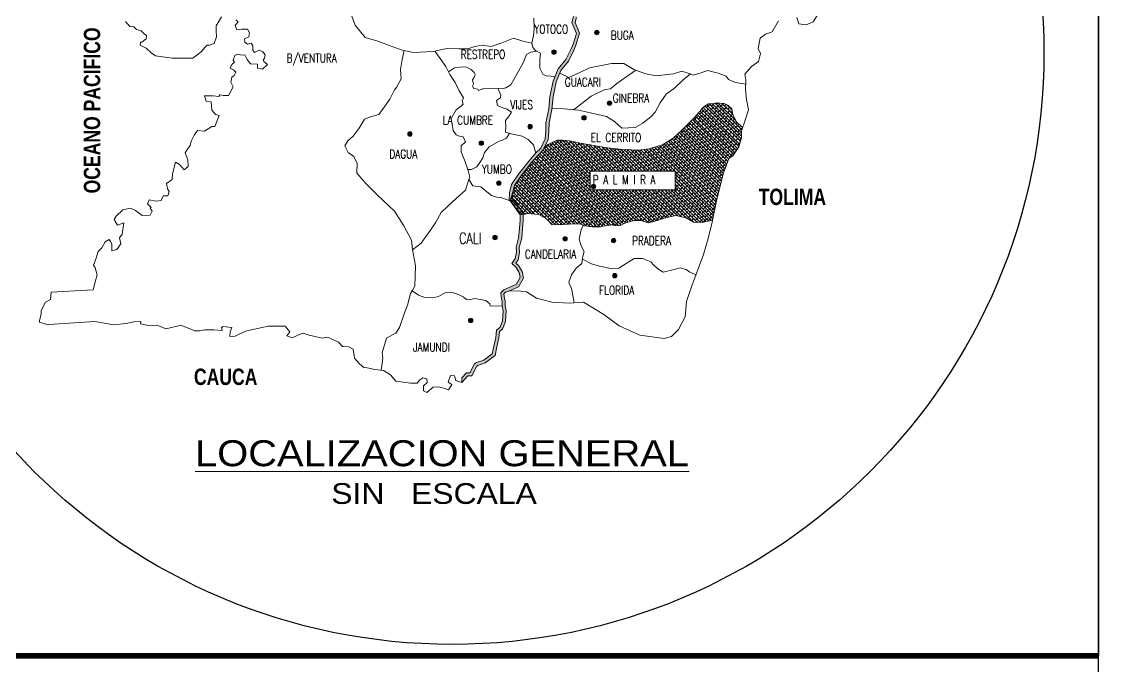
# Model space of a CAD drawing. Header units: metres. Extents: x 4644593 to 4645617, y 1943075 to 1943927.
# Drawn here: x 4645365.1 to 4645616.8, y 1943643.1 to 1943793.4 of the extents above; entities that cross this region are included whole.
import ezdxf
from ezdxf.enums import TextEntityAlignment as Align

# ---------------------------------------------------------------- set-up
doc = ezdxf.new("R2010")
doc.units = ezdxf.units.M
doc.layers.add('Rotulo', color=7, linetype='Continuous')
doc.layers.add('VALLE', color=7, linetype='Continuous', lineweight=9)
doc.styles.add('F', font='swissk.ttf')
doc.styles.add('ROMAND', font='romand__.ttf')
doc.styles.add('UNO', font='impact.ttf', dxfattribs={"height": 0.04})

msp = doc.modelspace()

# ---------------------------------------------------------------- hatches: boundary and pattern name
at = {"layer": 'VALLE', "lineweight": 0, "ltscale": 0.1}
msp.add_hatch(color=256, dxfattribs=at).paths.add_polyline_path([(4645536.68, 1943880.86), (4645535.07, 1943879.42), (4645532.02, 1943877.24), (4645530.99, 1943877.15), (4645529.12, 1943875.75), (4645527.79, 1943875.15), (4645527.34, 1943874.53), (4645526.84, 1943873.4), (4645526.59, 1943872.82), (4645524.97, 1943871.15), (4645523.99, 1943869.82), (4645523.64, 1943868.68), (4645523.24, 1943867.43), (4645523.72, 1943865.71), (4645523.81, 1943864.25), (4645524.18, 1943862.66), (4645524.29, 1943862.19), (4645523.7, 1943860.3), (4645522.76, 1943858.28), (4645521.88, 1943855.77), (4645521, 1943854.66), (4645520.51, 1943853.22), (4645519.44, 1943850.63), (4645518.44, 1943848.4), (4645517.29, 1943847.34), (4645516.39, 1943845.41), (4645516.01, 1943843.28), (4645515.22, 1943841.38), (4645514.42, 1943840.36), (4645514.31, 1943838.62), (4645512.66, 1943835.78), (4645510.66, 1943833.35), (4645509.67, 1943832.19), (4645508.45, 1943830.4), (4645507.73, 1943828.62), (4645506.78, 1943827.04), (4645506.61, 1943825.22), (4645505.46, 1943822.6), (4645505.22, 1943821.65), (4645504.77, 1943819.26), (4645504.17, 1943817.63), (4645503.64, 1943815.72), (4645501.85, 1943812.3), (4645500.38, 1943811.28), (4645498.91, 1943809.18), (4645498.19, 1943806.69), (4645498.15, 1943804.79), (4645497.49, 1943803.17), (4645496.41, 1943801.13), (4645495.45, 1943799.2), (4645494.92, 1943797.04), (4645495, 1943796.12), (4645494.44, 1943794.33), (4645494.12, 1943793.2), (4645495.2, 1943790.66), (4645494.33, 1943787.88), (4645493.85, 1943786.72), (4645492.6, 1943784.12), (4645490.79, 1943781.98), (4645489.73, 1943779.3), (4645488.99, 1943775.8), (4645488.69, 1943772.9), (4645488.06, 1943769.68), (4645488.03, 1943767.93), (4645487.84, 1943765.85), (4645486.73, 1943763.46), (4645485.51, 1943762.27), (4645483.99, 1943760.49), (4645481.51, 1943757.37), (4645479.98, 1943755.13), (4645479.52, 1943753.39), (4645479.49, 1943752.15), (4645480.25, 1943751.18), (4645481.26, 1943749.79), (4645482.02, 1943748.57), (4645482.04, 1943747.1), (4645481.86, 1943745.06), (4645481.69, 1943742.86), (4645481.12, 1943740.7), (4645481.21, 1943739.55), (4645480.84, 1943737.86), (4645480.32, 1943737.09), (4645480.96, 1943736.55), (4645481.8, 1943735.11), (4645482.1, 1943733.56), (4645480.91, 1943731.53), (4645479.39, 1943730.86), (4645478.84, 1943730.63), (4645477.93, 1943730.26), (4645477.54, 1943729.89), (4645477.65, 1943728.82), (4645477.83, 1943728.35), (4645477.82, 1943727.63), (4645477.83, 1943727.08), (4645478.06, 1943726.03), (4645477.95, 1943723.48), (4645477.24, 1943721.66), (4645476.51, 1943721.09), (4645476.36, 1943719.63), (4645475.9, 1943717.58), (4645475.47, 1943715.53), (4645473.19, 1943713.82), (4645471.44, 1943713.22), (4645471.2, 1943713.08), (4645470.03, 1943710.8), (4645469.15, 1943710.79), (4645467.73, 1943709.26), (4645467.75, 1943710.31), (4645468.83, 1943711.5), (4645469.59, 1943711.51), (4645470.66, 1943713.59), (4645471.14, 1943713.88), (4645472.85, 1943714.46), (4645474.82, 1943715.94), (4645475.21, 1943717.74), (4645475.65, 1943719.74), (4645475.83, 1943721.47), (4645476.65, 1943722.1), (4645477.24, 1943723.63), (4645477.34, 1943725.97), (4645477.12, 1943727), (4645477.11, 1943727.62), (4645477.11, 1943728.23), (4645476.95, 1943728.65), (4645476.79, 1943730.17), (4645477.53, 1943730.87), (4645479.11, 1943731.51), (4645480.41, 1943732.09), (4645481.34, 1943733.69), (4645481.12, 1943734.86), (4645480.41, 1943736.08), (4645479.36, 1943736.96), (4645480.17, 1943738.15), (4645480.49, 1943739.6), (4645480.4, 1943740.77), (4645480.98, 1943742.98), (4645481.15, 1943745.12), (4645481.32, 1943747.12), (4645481.3, 1943748.36), (4645480.67, 1943749.39), (4645479.68, 1943750.75), (4645479.02, 1943751.58), (4645478.76, 1943751.9), (4645478.81, 1943753.49), (4645479.32, 1943755.43), (4645480.94, 1943757.8), (4645483.43, 1943760.94), (4645484.99, 1943762.76), (4645486.14, 1943763.88), (4645487.14, 1943766.03), (4645487.31, 1943767.97), (4645487.35, 1943769.76), (4645487.98, 1943773.01), (4645488.28, 1943775.91), (4645489.05, 1943779.5), (4645490.17, 1943782.35), (4645491.99, 1943784.51), (4645493.19, 1943787.02), (4645493.66, 1943788.13), (4645494.44, 1943790.62), (4645493.36, 1943793.15), (4645493.75, 1943794.54), (4645494.28, 1943796.2), (4645494.19, 1943797.09), (4645494.77, 1943799.45), (4645495.77, 1943801.46), (4645496.84, 1943803.48), (4645497.44, 1943804.93), (4645497.47, 1943806.8), (4645498.26, 1943809.5), (4645499.87, 1943811.8), (4645501.3, 1943812.79), (4645502.97, 1943815.98), (4645503.49, 1943817.85), (4645504.08, 1943819.45), (4645504.53, 1943821.8), (4645504.78, 1943822.84), (4645505.91, 1943825.4), (4645506.09, 1943827.27), (4645507.09, 1943828.94), (4645507.82, 1943830.74), (4645509.1, 1943832.62), (4645510.11, 1943833.81), (4645512.07, 1943836.19), (4645513.61, 1943838.83), (4645513.72, 1943840.63), (4645514.59, 1943841.74), (4645515.32, 1943843.48), (4645515.7, 1943845.62), (4645516.7, 1943847.77), (4645517.85, 1943848.83), (4645518.78, 1943850.91), (4645519.84, 1943853.48), (4645520.36, 1943855), (4645521.24, 1943856.12), (4645522.1, 1943858.55), (4645523.03, 1943860.56), (4645523.55, 1943862.22), (4645523.49, 1943862.49), (4645523.1, 1943864.14), (4645523.01, 1943865.59), (4645522.5, 1943867.44), (4645522.95, 1943868.9), (4645523.35, 1943870.14), (4645524.43, 1943871.61), (4645525.98, 1943873.22), (4645526.19, 1943873.69), (4645526.71, 1943874.89), (4645527.32, 1943875.72), (4645528.75, 1943876.37), (4645530.73, 1943877.85), (4645531.76, 1943877.93), (4645534.62, 1943879.98), (4645536.66, 1943881.81), (4645538.14, 1943883.49)])
at = {"layer": 'VALLE', "lineweight": 0}
h = msp.add_hatch(color=1, dxfattribs=at)
edge = h.paths.add_edge_path()
edge.add_arc((4645499.19, 1943790.84), 0.522, 0, 360)
h = msp.add_hatch(color=1, dxfattribs=at)
edge = h.paths.add_edge_path()
edge.add_arc((4645489.21, 1943786.26), 0.522, 0, 360)
at = {"layer": 'VALLE', "lineweight": 0, "ltscale": 0.1}
h = msp.add_hatch(dxfattribs=at)
h.set_pattern_fill('ANSI38', color=3, scale=0.169781, angle=-89.9875)
h.set_pattern_definition([(315.0125, (2780433.5752, 454239.03253), (0.38108532664, 0.38125164277), []), (45.0125, (2780433.5752, 454239.03253), (0.38091901051, 1.14358861218), [1.3476341336, -0.80858048017])])
h.paths.add_polyline_path([(4645481.3, 1943748.36), (4645479.02, 1943751.58), (4645479.52, 1943753.39), (4645479.98, 1943755.13), (4645481.51, 1943757.37), (4645483.99, 1943760.49), (4645486.73, 1943763.46), (4645487.17, 1943764.39), (4645489.97, 1943765.74), (4645491.28, 1943765.76), (4645492.86, 1943765.58), (4645495.77, 1943764.94), (4645498.88, 1943764.44), (4645501.71, 1943763.94), (4645505.16, 1943763.58), (4645509.09, 1943763.44), (4645511.29, 1943763.69), (4645514.52, 1943764.64), (4645516.97, 1943766.19), (4645519.01, 1943768.09), (4645521.92, 1943770.96), (4645524.22, 1943773.62), (4645525.17, 1943774.19), (4645526.21, 1943774.21), (4645527.1, 1943774.43), (4645528.89, 1943774.25), (4645529.8, 1943773.78), (4645530.64, 1943773.04), (4645530.94, 1943771.74), (4645531.65, 1943770.09), (4645533.2, 1943768.7), (4645532.93, 1943767.91), (4645532.95, 1943766.39), (4645532.3, 1943764.18), (4645530.89, 1943762.09), (4645530.01, 1943761.45), (4645528.69, 1943757.92), (4645527.07, 1943751.62), (4645526.2, 1943747.05), (4645523.99, 1943746.6), (4645521.92, 1943746.57), (4645520.04, 1943747.64), (4645517.62, 1943748.15), (4645514.87, 1943747.55), (4645513.3, 1943746.98), (4645511.24, 1943746.46), (4645509.44, 1943746.98), (4645507.86, 1943747.02), (4645505.73, 1943746.37), (4645504.57, 1943745.79), (4645503.47, 1943745.84), (4645502.7, 1943745.97), (4645501.4, 1943745.81), (4645500.03, 1943745.51), (4645498.1, 1943745.55), (4645496.3, 1943745.79), (4645495.26, 1943746.26), (4645492.64, 1943746.14), (4645491.27, 1943746.05), (4645488.79, 1943746.01), (4645487.45, 1943747.37), (4645485.71, 1943748.44), (4645483.92, 1943748.55), (4645483.78, 1943748.68)])
h.paths.add_polyline_path([(4645497.66, 1943758.53), (4645517.44, 1943758.53), (4645517.44, 1943754.16), (4645497.66, 1943754.16)], flags=16)
at = {"layer": 'VALLE', "lineweight": 0}
h = msp.add_hatch(color=1, dxfattribs=at)
edge = h.paths.add_edge_path()
edge.add_arc((4645502.16, 1943774.35), 0.522, 0, 360)
h = msp.add_hatch(color=1, dxfattribs=at)
edge = h.paths.add_edge_path()
edge.add_arc((4645496.22, 1943770.94), 0.522, 0, 360)
h = msp.add_hatch(color=1, dxfattribs=at)
edge = h.paths.add_edge_path()
edge.add_arc((4645483.64, 1943768.87), 0.522, 0, 360)
h = msp.add_hatch(color=1, dxfattribs=at)
edge = h.paths.add_edge_path()
edge.add_arc((4645455.63, 1943767.16), 0.522, 0, 360)
h = msp.add_hatch(color=1, dxfattribs=at)
edge = h.paths.add_edge_path()
edge.add_arc((4645472.27, 1943765.03), 0.522, 0, 360)
h = msp.add_hatch(color=1, dxfattribs=at)
edge = h.paths.add_edge_path()
edge.add_arc((4645476.36, 1943755.72), 0.522, 0, 360)
h = msp.add_hatch(color=1, dxfattribs=at)
edge = h.paths.add_edge_path()
edge.add_arc((4645498.42, 1943754.92), 0.522, 0, 360)
h = msp.add_hatch(color=1, dxfattribs=at)
edge = h.paths.add_edge_path()
edge.add_arc((4645475.47, 1943743.03), 0.522, 0, 360)
h = msp.add_hatch(color=1, dxfattribs=at)
edge = h.paths.add_edge_path()
edge.add_arc((4645491.8, 1943742.75), 0.522, 0, 360)
h = msp.add_hatch(color=1, dxfattribs=at)
edge = h.paths.add_edge_path()
edge.add_arc((4645503.11, 1943742.32), 0.522, 0, 360)
h = msp.add_hatch(color=1, dxfattribs=at)
edge = h.paths.add_edge_path()
edge.add_arc((4645503.39, 1943734.13), 0.522, 0, 360)
h = msp.add_hatch(color=1, dxfattribs=at)
edge = h.paths.add_edge_path()
edge.add_arc((4645469.8, 1943723.71), 0.522, 0, 360)

# ---------------------------------------------------------------- linework, layer by layer
for points in [[(4645314.79, 1943926.77), (4645616.15, 1943926.77), (4645616.15, 1943645.52), (4645314.79, 1943645.52)], [(4645616.15, 1943926.77), (4645314.79, 1943926.77), (4645314.79, 1943075.29), (4645616.15, 1943075.29)]]:
    msp.add_lwpolyline(points, close=True)
msp.add_circle((4645465.47, 1943786.15), 137.97)
at = {"layer": 'Rotulo', "lineweight": 0, "ltscale": 2, "const_width": 1.36}
msp.add_lwpolyline([(4645314.79, 1943645.52), (4645616.15, 1943645.52)], dxfattribs=at)
at = {"layer": 'VALLE', "lineweight": 0, "ltscale": 0.1}
for p, q in [((4645441.86, 1943795.24), (4645442.87, 1943792.51)), ((4645484.57, 1943791.76), (4645484.53, 1943794.17)), ((4645442.87, 1943792.51), (4645445.19, 1943789.65)), ((4645484.46, 1943790.11), (4645484.57, 1943791.76)), ((4645445.19, 1943789.65), (4645448.17, 1943788.8)), ((4645448.17, 1943788.8), (4645451.22, 1943787.68)), ((4645474.58, 1943787.6), (4645477.04, 1943788.4)), ((4645477.04, 1943788.4), (4645479.78, 1943789.48)), ((4645479.78, 1943789.48), (4645481.93, 1943788.82)), ((4645481.93, 1943788.82), (4645484.07, 1943788.31)), ((4645484.07, 1943788.31), (4645484.46, 1943790.11)), ((4645484.07, 1943788.31), (4645484.3, 1943787.35)), ((4645451.22, 1943787.68), (4645453.85, 1943786.7)), ((4645454.3, 1943786.61), (4645453.82, 1943784.56)), ((4645453.85, 1943786.7), (4645456.48, 1943786.19)), ((4645456.48, 1943786.19), (4645461.02, 1943786.4)), ((4645461.02, 1943786.4), (4645461.42, 1943786.49)), ((4645461.42, 1943786.49), (4645463.08, 1943786.85)), ((4645461.42, 1943786.49), (4645462.7, 1943784.78)), ((4645463.08, 1943786.85), (4645464.32, 1943787.08)), ((4645464.32, 1943787.08), (4645467.01, 1943787.06)), ((4645467.01, 1943787.06), (4645469.14, 1943787.02)), ((4645469.14, 1943787.02), (4645470.79, 1943787.6)), ((4645470.79, 1943787.6), (4645472.44, 1943787.91)), ((4645472.44, 1943787.91), (4645474.58, 1943787.6)), ((4645482.81, 1943785.67), (4645482.02, 1943783.73)), ((4645483.83, 1943786.24), (4645482.81, 1943785.67)), ((4645485.2, 1943786.51), (4645483.83, 1943786.24)), ((4645484.3, 1943787.35), (4645484.93, 1943786.67)), ((4645484.93, 1943786.67), (4645486.04, 1943786)), ((4645486.04, 1943786), (4645485.93, 1943784.48)), ((4645453.82, 1943784.56), (4645453.44, 1943782.21)), ((4645462.7, 1943784.78), (4645463.98, 1943782.94)), ((4645463.98, 1943782.94), (4645464.97, 1943781.03)), ((4645482.02, 1943783.73), (4645480.54, 1943781.15)), ((4645485.93, 1943784.48), (4645485.9, 1943782.48)), ((4645497.47, 1943782.61), (4645502.62, 1943783.59)), ((4645502.62, 1943783.59), (4645505.52, 1943783.57)), ((4645505.52, 1943783.57), (4645507.81, 1943782.23)), ((4645453.44, 1943782.21), (4645453.55, 1943780.01)), ((4645466.05, 1943782.56), (4645464.64, 1943781.65)), ((4645464.97, 1943781.03), (4645466.17, 1943779.19)), ((4645467.15, 1943782.72), (4645466.05, 1943782.56)), ((4645468.66, 1943782.81), (4645467.15, 1943782.72)), ((4645469.91, 1943782.21), (4645468.66, 1943782.81)), ((4645470.61, 1943781.54), (4645469.91, 1943782.21)), ((4645470.23, 1943779.81), (4645470.63, 1943780.43)), ((4645470.83, 1943781.06), (4645470.61, 1943781.54)), ((4645470.63, 1943780.43), (4645470.83, 1943781.06)), ((4645480.54, 1943781.15), (4645479.14, 1943778.65)), ((4645485.9, 1943782.48), (4645486.61, 1943781.12)), ((4645486.61, 1943781.12), (4645487.51, 1943780.65)), ((4645487.51, 1943780.65), (4645488.2, 1943780.73)), ((4645488.2, 1943780.73), (4645489.45, 1943780.52)), ((4645490.54, 1943781.34), (4645492.68, 1943780.32)), ((4645492.68, 1943780.32), (4645495.21, 1943781.47)), ((4645495.21, 1943781.47), (4645497.47, 1943782.61)), ((4645503.87, 1943778.93), (4645506.73, 1943780.97)), ((4645506.73, 1943780.97), (4645508.3, 1943782.05)), ((4645507.81, 1943782.23), (4645510.59, 1943781.18)), ((4645510.59, 1943781.18), (4645513.01, 1943780.73)), ((4645513.01, 1943780.73), (4645517.06, 1943781.22)), ((4645517.06, 1943781.22), (4645519.05, 1943781.8)), ((4645519.05, 1943781.8), (4645520.99, 1943781.21)), ((4645521.05, 1943781.19), (4645519.29, 1943779.74)), ((4645520.99, 1943781.21), (4645521.69, 1943780.88)), ((4645521.69, 1943780.88), (4645523.54, 1943781.46)), ((4645523.54, 1943781.46), (4645524.97, 1943781.97)), ((4645524.97, 1943781.97), (4645527.47, 1943781.32)), ((4645527.47, 1943781.32), (4645529.34, 1943780.67)), ((4645529.34, 1943780.67), (4645529.9, 1943779.85)), ((4645452.48, 1943777.99), (4645452.01, 1943777.43)), ((4645453.55, 1943780.01), (4645452.48, 1943777.99)), ((4645466.17, 1943779.19), (4645467.1, 1943777.2)), ((4645470.19, 1943778.29), (4645470.45, 1943778.78)), ((4645470.54, 1943777.74), (4645470.19, 1943778.29)), ((4645470.45, 1943778.78), (4645470.23, 1943779.81)), ((4645477.98, 1943777.94), (4645477.36, 1943777.79)), ((4645479.14, 1943778.65), (4645477.98, 1943777.94)), ((4645502.38, 1943777.73), (4645503.87, 1943778.93)), ((4645517.39, 1943777.92), (4645515.35, 1943776.43)), ((4645519.29, 1943779.74), (4645517.39, 1943777.92)), ((4645529.9, 1943779.85), (4645531.5, 1943779.19)), ((4645531.5, 1943779.19), (4645533.93, 1943778.76)), ((4645452.01, 1943777.43), (4645450.94, 1943775.28)), ((4645467.1, 1943777.2), (4645468.1, 1943775.64)), ((4645468.1, 1943775.64), (4645467.83, 1943774.94)), ((4645471.44, 1943777.62), (4645470.54, 1943777.74)), ((4645471.65, 1943777.28), (4645471.44, 1943777.62)), ((4645472.6, 1943777.72), (4645471.65, 1943777.28)), ((4645472.75, 1943777.71), (4645472.6, 1943777.72)), ((4645474.47, 1943777.81), (4645472.75, 1943777.71)), ((4645476.19, 1943777.84), (4645474.47, 1943777.81)), ((4645475.82, 1943775.01), (4645476.71, 1943775.64)), ((4645476.84, 1943776.2), (4645476.12, 1943777.84)), ((4645477.36, 1943777.79), (4645476.19, 1943777.84)), ((4645476.71, 1943775.64), (4645476.84, 1943776.2)), ((4645495.68, 1943774.31), (4645497.86, 1943776)), ((4645497.86, 1943776), (4645501.07, 1943777.57)), ((4645501.07, 1943777.57), (4645502.38, 1943777.73)), ((4645515.35, 1943776.43), (4645513.94, 1943774.41)), ((4645449.6, 1943773.46), (4645448.39, 1943771.72)), ((4645450.94, 1943775.28), (4645449.6, 1943773.46)), ((4645467.65, 1943773.7), (4645466.42, 1943772.78)), ((4645468.05, 1943774.12), (4645467.65, 1943773.7)), ((4645467.83, 1943774.94), (4645468.05, 1943774.12)), ((4645476.05, 1943773.84), (4645475.82, 1943775.01)), ((4645477.02, 1943773.31), (4645476.05, 1943773.84)), ((4645478.27, 1943772.98), (4645477.02, 1943773.31)), ((4645479.32, 1943772.24), (4645478.27, 1943772.98)), ((4645491.5, 1943773), (4645488.71, 1943773.1)), ((4645494.95, 1943772.71), (4645491.5, 1943773)), ((4645493.73, 1943772.81), (4645495.68, 1943774.31)), ((4645513.94, 1943774.41), (4645512.8, 1943772.26)), ((4645445.03, 1943770.63), (4645443.82, 1943768.54)), ((4645446.46, 1943771.2), (4645445.03, 1943770.63)), ((4645448.39, 1943771.72), (4645446.46, 1943771.2)), ((4645466.42, 1943772.78), (4645465.28, 1943770.76)), ((4645465.28, 1943770.76), (4645465.68, 1943767.95)), ((4645477.9, 1943770.29), (4645478.64, 1943771.2)), ((4645478.64, 1943771.2), (4645479.32, 1943772.24)), ((4645497.72, 1943772.14), (4645494.95, 1943772.71)), ((4645501.45, 1943771.24), (4645497.72, 1943772.14)), ((4645503.33, 1943770.1), (4645501.45, 1943771.24)), ((4645511.79, 1943771.14), (4645509.95, 1943769.66)), ((4645512.8, 1943772.26), (4645511.79, 1943771.14)), ((4645443.82, 1943768.54), (4645442.41, 1943766.66)), ((4645465.68, 1943767.95), (4645466.38, 1943766.99)), ((4645477.99, 1943768.91), (4645477.9, 1943770.29)), ((4645477.95, 1943767.6), (4645477.99, 1943768.91)), ((4645505.01, 1943768.54), (4645503.33, 1943770.1)), ((4645508.11, 1943768.66), (4645505.01, 1943768.54)), ((4645509.95, 1943769.66), (4645508.11, 1943768.66)), ((4645441.18, 1943765.6), (4645440.45, 1943764.42)), ((4645442.41, 1943766.66), (4645441.18, 1943765.6)), ((4645466.38, 1943766.99), (4645466.87, 1943766.73)), ((4645466.87, 1943766.73), (4645468.04, 1943766.54)), ((4645468.61, 1943765.38), (4645467.6, 1943764.4)), ((4645468.04, 1943766.54), (4645468.61, 1943765.38)), ((4645474.08, 1943764.16), (4645476.47, 1943765.51)), ((4645476.47, 1943765.51), (4645477.22, 1943765.73)), ((4645477.22, 1943765.73), (4645478.11, 1943766.23)), ((4645479.26, 1943767.21), (4645477.95, 1943767.6)), ((4645478.11, 1943766.23), (4645478.86, 1943767.33)), ((4645481.82, 1943766.7), (4645479.26, 1943767.21)), ((4645483.21, 1943765.9), (4645481.82, 1943766.7)), ((4645484.41, 1943764.61), (4645483.21, 1943765.9)), ((4645440.45, 1943764.42), (4645441.23, 1943762.85)), ((4645441.23, 1943762.85), (4645442.56, 1943761.91)), ((4645467.6, 1943764.4), (4645467.55, 1943763.02)), ((4645467.55, 1943763.02), (4645468.41, 1943760.89)), ((4645472.6, 1943761.59), (4645473, 1943762.83)), ((4645473, 1943762.83), (4645474.08, 1943764.16)), ((4645484.97, 1943762.74), (4645484.41, 1943764.61)), ((4645442.56, 1943761.91), (4645443.34, 1943760.26)), ((4645443.34, 1943760.26), (4645443.24, 1943758.06)), ((4645468.41, 1943760.89), (4645469.21, 1943758.63)), ((4645471.26, 1943759.5), (4645471.93, 1943760.54)), ((4645471.93, 1943760.54), (4645472.6, 1943761.59)), ((4645443.24, 1943758.06), (4645445.42, 1943755.55)), ((4645469.13, 1943758.86), (4645469.96, 1943758.92)), ((4645469.21, 1943758.63), (4645469.58, 1943757.12)), ((4645469.96, 1943758.92), (4645471.26, 1943759.5)), ((4645445.42, 1943755.55), (4645448.08, 1943752.9)), ((4645448.08, 1943752.9), (4645452, 1943749.18)), ((4645452, 1943749.18), (4645454.2, 1943745.77)), ((4645454.2, 1943745.77), (4645455.98, 1943742.42)), ((4645496.1, 1943745.88), (4645495.56, 1943744.88)), ((4645495.56, 1943744.88), (4645495.11, 1943742.67)), ((4645495.11, 1943742.67), (4645495.55, 1943741.09)), ((4645455.98, 1943742.42), (4645456.2, 1943740.17)), ((4645495.55, 1943741.09), (4645496.26, 1943739.8)), ((4645495.87, 1943738.34), (4645495.69, 1943736.96)), ((4645495.83, 1943738.02), (4645497.97, 1943736.93)), ((4645496.26, 1943739.8), (4645495.87, 1943738.34)), ((4645506.03, 1943737), (4645507.94, 1943738.13)), ((4645507.94, 1943738.13), (4645509.87, 1943738.17)), ((4645509.87, 1943738.17), (4645511.81, 1943737.37)), ((4645494.4, 1943735.91), (4645493.26, 1943734.3)), ((4645495.69, 1943736.96), (4645494.4, 1943735.91)), ((4645497.97, 1943736.93), (4645499.84, 1943736.34)), ((4645499.84, 1943736.34), (4645502.46, 1943735.84)), ((4645502.46, 1943735.84), (4645504.32, 1943735.87)), ((4645504.32, 1943735.87), (4645506.03, 1943737)), ((4645511.81, 1943737.37), (4645512.51, 1943736.63)), ((4645512.51, 1943736.63), (4645513.42, 1943735.75)), ((4645513.42, 1943735.75), (4645514.67, 1943734.94)), ((4645514.67, 1943734.94), (4645517.21, 1943735.6)), ((4645517.21, 1943735.6), (4645518.65, 1943735.97)), ((4645518.65, 1943735.97), (4645520.04, 1943735.58)), ((4645520.04, 1943735.58), (4645520.88, 1943734.98)), ((4645493.26, 1943734.3), (4645492.66, 1943732.64)), ((4645492.66, 1943732.64), (4645492.95, 1943731.75)), ((4645520.88, 1943734.98), (4645522.3, 1943734.36)), ((4645456.16, 1943730.61), (4645455.77, 1943729.95)), ((4645492.95, 1943731.75), (4645493.31, 1943731.2)), ((4645493.31, 1943731.2), (4645493.93, 1943727.81)), ((4645455.77, 1943729.95), (4645455.06, 1943727.25)), ((4645454.33, 1943725.51), (4645453.22, 1943722.05)), ((4645455.06, 1943727.25), (4645454.33, 1943725.51)), ((4645451.59, 1943720.37), (4645450.16, 1943719.59)), ((4645452.35, 1943720.73), (4645451.59, 1943720.37)), ((4645453.22, 1943722.05), (4645452.35, 1943720.73)), ((4645450.16, 1943719.59), (4645449.19, 1943716.13)), ((4645449.19, 1943716.13), (4645449.34, 1943714.89)), ((4645449.34, 1943714.89), (4645448.9, 1943712.06))]:
    msp.add_line(p, q, dxfattribs=at)
at = {"layer": 'VALLE', "lineweight": 0}
msp.add_line((4645469.4, 1943756.56), (4645469.58, 1943757.12), dxfattribs=at)
at = {"layer": 'VALLE', "lineweight": 0, "ltscale": 0.1, "flags": 128}
for points in [[(4645415.01, 1943793.76), (4645415.56, 1943793.35), (4645415.03, 1943792.66), (4645414.89, 1943792.45), (4645415.25, 1943791.49), (4645416.35, 1943791.64), (4645417.8, 1943791.6), (4645418.23, 1943790.78), (4645418.04, 1943789.81), (4645417.08, 1943789.38), (4645417.16, 1943788.56), (4645417.79, 1943788.09), (4645418.61, 1943788.31), (4645418.97, 1943787.76), (4645418.98, 1943786.73), (4645419.41, 1943786.18), (4645420.5, 1943786.75), (4645421.33, 1943786.35), (4645421.9, 1943785.6), (4645421.7, 1943784.84), (4645421.44, 1943784.36), (4645421.58, 1943784.08), (4645422.42, 1943783.34), (4645421.26, 1943782.29), (4645420.09, 1943782.54), (4645420.07, 1943783.44), (4645418.49, 1943783.55), (4645417.71, 1943784.5), (4645417.14, 1943785.66), (4645416.52, 1943785.51), (4645415.42, 1943785.77), (4645414.8, 1943785.49), (4645414.41, 1943784.38), (4645414.76, 1943783.9), (4645414.08, 1943783.34), (4645413.75, 1943782.5), (4645414.51, 1943782.1), (4645415.01, 1943781.56), (4645414.67, 1943780.8), (4645414.13, 1943780.44), (4645413.87, 1943779.27), (4645414.44, 1943778.17), (4645413.31, 1943776.16), (4645412.2, 1943776.14), (4645411.3, 1943776.33), (4645411.1, 1943775.91), (4645409.79, 1943776.1), (4645407.73, 1943776.06), (4645408.09, 1943774.83), (4645409.27, 1943774.64), (4645409.44, 1943772.72), (4645410.28, 1943771.7), (4645411.18, 1943771.5), (4645410.12, 1943768.94), (4645409.43, 1943768.93), (4645407.73, 1943767.86), (4645406.14, 1943767.97), (4645405.33, 1943766.93), (4645404.67, 1943765.47), (4645404.41, 1943764.5), (4645403.6, 1943763.38), (4645403.26, 1943762.76), (4645403.84, 1943761.11), (4645403.94, 1943759.6), (4645402.99, 1943758.83), (4645401.93, 1943760.05), (4645400.96, 1943760.58), (4645400.25, 1943757.88), (4645400.2, 1943756.57), (4645398.91, 1943755.66), (4645399.13, 1943754.42), (4645399.49, 1943753.8), (4645399.16, 1943752.77), (4645398.13, 1943752.75), (4645397.66, 1943751.64), (4645396.49, 1943751.55), (4645394.84, 1943751.8), (4645394.44, 1943750.89), (4645395.28, 1943750.01), (4645395.08, 1943749.87), (4645395.57, 1943749.19), (4645395.1, 1943748.22), (4645393.24, 1943748.19), (4645391.64, 1943749.33), (4645390.46, 1943749.86), (4645388.74, 1943749.49), (4645387.11, 1943748.01), (4645386.71, 1943747.25), (4645387.43, 1943745.88), (4645388.93, 1943746.46), (4645388.56, 1943743.84), (4645387.89, 1943743), (4645388.26, 1943741.56), (4645387.31, 1943740.23), (4645386.15, 1943739.94), (4645386.12, 1943741.59), (4645385.83, 1943742.14), (4645385.55, 1943742.54), (4645384.6, 1943742.05), (4645383.79, 1943740.65), (4645382.98, 1943739.74), (4645382.46, 1943738.22), (4645381.86, 1943736.63), (4645382.22, 1943735.94), (4645382.73, 1943734.3), (4645382.34, 1943732.91), (4645381.82, 1943730.84), (4645371.98, 1943730.27), (4645371.81, 1943728.61), (4645370.64, 1943727.97), (4645369.64, 1943726.03), (4645369.66, 1943725.2), (4645369.27, 1943723.68), (4645369.28, 1943723.27), (4645371.22, 1943722.68), (4645371.42, 1943722.75), (4645382.15, 1943723.47), (4645384.43, 1943723.09), (4645386.44, 1943722.71), (4645389.47, 1943722.97), (4645391.25, 1943723.42), (4645392.9, 1943723.44), (4645392.84, 1943722.89), (4645394.71, 1943722.51), (4645397.06, 1943722.41), (4645398.72, 1943721.75), (4645401.4, 1943722.35), (4645402.22, 1943722.64), (4645405.48, 1943721.31), (4645406.65, 1943721.26), (4645407.82, 1943721.49), (4645409.89, 1943721.53), (4645411.82, 1943721.35), (4645411.74, 1943722.04), (4645412.08, 1943722.32), (4645414.08, 1943722.08), (4645413.75, 1943721.04), (4645413.63, 1943720), (4645414.87, 1943720.02), (4645417.33, 1943721.17), (4645422.55, 1943722.36), (4645426.55, 1943722.36), (4645427.6, 1943721.07), (4645426.93, 1943720.09), (4645428.18, 1943719.63), (4645429.68, 1943720.34), (4645430.71, 1943720.77), (4645432.17, 1943720.25), (4645435.21, 1943719.61), (4645436.38, 1943719.77), (4645437.83, 1943719.17), (4645439.01, 1943718.64), (4645439.93, 1943717.62), (4645441.37, 1943717.58), (4645442.42, 1943716.98), (4645442.73, 1943714.91), (4645443.85, 1943713.62), (4645444.9, 1943712.75), (4645445.66, 1943712.62), (4645447.46, 1943712.24), (4645449.46, 1943712), (4645451.13, 1943711.06), (4645452.33, 1943709.56), (4645455.78, 1943709.07), (4645457.3, 1943709.1), (4645457.91, 1943709.86), (4645458.66, 1943710.29), (4645459.55, 1943710.1), (4645459.64, 1943709.2), (4645458.76, 1943708.43), (4645458.78, 1943707.26), (4645459.54, 1943706.93), (4645461.04, 1943708.13), (4645462.34, 1943708.22), (4645463.45, 1943707.89), (4645464.63, 1943707.5), (4645465.43, 1943708.75), (4645464.53, 1943709.29), (4645465.12, 1943710.88), (4645466.02, 1943710.76), (4645466.31, 1943709.73), (4645467.73, 1943709.26), (4645468.46, 1943710.02), (4645469.15, 1943710.79), (4645470.03, 1943710.8), (4645471.2, 1943713.08), (4645471.44, 1943713.22), (4645473.19, 1943713.82), (4645475.47, 1943715.53), (4645475.9, 1943717.58), (4645476.36, 1943719.63), (4645476.51, 1943721.09), (4645477.24, 1943721.66), (4645477.95, 1943723.48), (4645478.06, 1943726.03), (4645477.83, 1943727.08), (4645477.82, 1943727.63), (4645477.83, 1943728.35), (4645477.65, 1943728.82), (4645477.54, 1943729.89), (4645477.93, 1943730.26), (4645478.84, 1943730.63), (4645481.47, 1943730.52), (4645482.78, 1943730.4), (4645485.15, 1943728.86), (4645488.75, 1943727.96), (4645492.81, 1943727.75), (4645496.12, 1943727.94), (4645500.85, 1943725.06), (4645504.41, 1943722.43), (4645509.2, 1943720.24), (4645514.93, 1943719.51), (4645516.58, 1943719.95), (4645518.28, 1943721.56), (4645519.81, 1943724.55), (4645520.09, 1943728.14), (4645521.34, 1943731.75), (4645524.04, 1943739.09), (4645525.15, 1943742.77), (4645526.12, 1943746.64), (4645527.07, 1943751.62), (4645528.69, 1943757.92), (4645530.01, 1943761.45), (4645530.89, 1943762.09), (4645532.3, 1943764.18), (4645532.95, 1943766.39), (4645532.93, 1943767.91), (4645533.78, 1943770.41), (4645534.57, 1943772.83), (4645534.11, 1943775.23), (4645533.87, 1943777.44), (4645533.97, 1943779.71), (4645533.74, 1943781.09), (4645535.23, 1943782.9), (4645536.86, 1943784.1), (4645537.38, 1943785.97), (4645536.81, 1943787.13), (4645537.32, 1943789.48), (4645538.54, 1943790.47), (4645540.05, 1943790.98), (4645541.59, 1943793.55)], [(4645389.31, 1943793.39), (4645390.36, 1943792.24), (4645391.26, 1943792.18), (4645391.89, 1943791.51), (4645393, 1943791.25), (4645393.28, 1943790.91), (4645393.7, 1943790.5), (4645394.19, 1943790.17), (4645394.13, 1943789.34), (4645393.11, 1943788.56), (4645392.84, 1943788.56), (4645392.78, 1943787.87), (4645394.17, 1943787.2), (4645395.29, 1943786.12), (4645396.34, 1943785.38), (4645400.2, 1943784.83), (4645401.65, 1943784.85), (4645403.37, 1943784.88), (4645405.03, 1943784.84), (4645407, 1943786.32), (4645407.81, 1943787.3), (4645408.35, 1943787.86), (4645408.9, 1943787.87), (4645410, 1943788.3), (4645410.53, 1943789.82), (4645410.43, 1943791.2), (4645410.48, 1943792.37), (4645411.69, 1943794.46)], [(4645493.75, 1943794.54), (4645493.36, 1943793.15), (4645494.44, 1943790.62), (4645493.66, 1943788.13), (4645493.19, 1943787.02), (4645491.99, 1943784.51), (4645490.17, 1943782.35), (4645489.05, 1943779.5), (4645488.28, 1943775.91), (4645487.98, 1943773.01), (4645487.35, 1943769.76), (4645487.31, 1943767.97), (4645487.14, 1943766.03), (4645486.14, 1943763.88), (4645484.99, 1943762.76), (4645483.43, 1943760.94), (4645480.94, 1943757.8), (4645479.32, 1943755.43), (4645478.81, 1943753.49), (4645478.76, 1943751.9), (4645479.02, 1943751.58), (4645479.68, 1943750.75), (4645480.67, 1943749.39), (4645481.3, 1943748.36), (4645481.32, 1943747.12), (4645481.15, 1943745.12), (4645480.98, 1943742.98), (4645480.4, 1943740.77), (4645480.49, 1943739.6), (4645480.17, 1943738.15), (4645479.36, 1943736.96), (4645480.41, 1943736.08), (4645481.12, 1943734.86), (4645481.34, 1943733.69), (4645480.41, 1943732.09), (4645479.11, 1943731.51), (4645477.53, 1943730.87), (4645476.79, 1943730.17), (4645476.95, 1943728.65), (4645477.11, 1943728.23), (4645477.11, 1943727.62), (4645477.12, 1943727), (4645477.34, 1943725.97), (4645477.24, 1943723.63), (4645476.65, 1943722.1), (4645475.83, 1943721.47), (4645475.65, 1943719.74), (4645475.21, 1943717.74), (4645474.82, 1943715.94), (4645472.85, 1943714.46), (4645471.14, 1943713.88), (4645470.66, 1943713.59), (4645469.59, 1943711.51), (4645468.83, 1943711.5), (4645467.75, 1943710.31), (4645467.73, 1943709.26)], [(4645494.44, 1943794.33), (4645494.12, 1943793.2), (4645495.2, 1943790.66), (4645494.33, 1943787.88), (4645493.85, 1943786.72), (4645492.6, 1943784.12), (4645490.79, 1943781.98), (4645489.73, 1943779.3), (4645488.99, 1943775.8), (4645488.69, 1943772.9), (4645488.06, 1943769.68), (4645488.03, 1943767.93), (4645487.84, 1943765.85), (4645486.73, 1943763.46), (4645485.51, 1943762.27), (4645483.99, 1943760.49), (4645481.51, 1943757.37), (4645479.98, 1943755.13), (4645479.52, 1943753.39), (4645479.49, 1943752.15), (4645480.25, 1943751.18), (4645481.26, 1943749.79), (4645482.02, 1943748.57), (4645482.04, 1943747.1), (4645481.86, 1943745.06), (4645481.69, 1943742.86), (4645481.12, 1943740.7), (4645481.21, 1943739.55), (4645480.84, 1943737.86), (4645480.32, 1943737.09), (4645480.96, 1943736.55), (4645481.8, 1943735.11), (4645482.1, 1943733.56), (4645480.91, 1943731.53), (4645479.39, 1943730.86), (4645478.84, 1943730.63), (4645477.93, 1943730.26), (4645477.54, 1943729.89), (4645477.65, 1943728.82), (4645477.83, 1943728.35), (4645477.82, 1943727.63), (4645477.83, 1943727.08), (4645478.06, 1943726.03), (4645477.95, 1943723.48), (4645477.24, 1943721.66), (4645476.51, 1943721.09), (4645476.36, 1943719.63), (4645475.9, 1943717.58), (4645475.47, 1943715.53), (4645473.19, 1943713.82), (4645471.44, 1943713.22), (4645471.2, 1943713.08), (4645470.03, 1943710.8), (4645469.15, 1943710.79), (4645467.73, 1943709.26)], [(4645545.85, 1943794.31), (4645546.29, 1943792.87), (4645548.02, 1943792.63), (4645549.66, 1943793.34), (4645550.8, 1943795.15)]]:
    msp.add_lwpolyline(points, dxfattribs=at)
msp.add_lwpolyline([(4645481.3, 1943748.36), (4645479.02, 1943751.58), (4645479.52, 1943753.39), (4645479.98, 1943755.13), (4645481.51, 1943757.37), (4645483.99, 1943760.49), (4645486.73, 1943763.46), (4645487.17, 1943764.39), (4645489.97, 1943765.74), (4645491.28, 1943765.76), (4645492.86, 1943765.58), (4645495.77, 1943764.94), (4645498.88, 1943764.44), (4645501.71, 1943763.94), (4645505.16, 1943763.58), (4645509.09, 1943763.44), (4645511.29, 1943763.69), (4645514.52, 1943764.64), (4645516.97, 1943766.19), (4645519.01, 1943768.09), (4645521.92, 1943770.96), (4645524.22, 1943773.62), (4645525.17, 1943774.19), (4645526.21, 1943774.21), (4645527.1, 1943774.43), (4645528.89, 1943774.25), (4645529.8, 1943773.78), (4645530.64, 1943773.04), (4645530.94, 1943771.74), (4645531.65, 1943770.09), (4645533.2, 1943768.7), (4645532.93, 1943767.91), (4645532.95, 1943766.39), (4645532.3, 1943764.18), (4645530.89, 1943762.09), (4645530.01, 1943761.45), (4645528.69, 1943757.92), (4645527.07, 1943751.62), (4645526.2, 1943747.05), (4645523.99, 1943746.6), (4645521.92, 1943746.57), (4645520.04, 1943747.64), (4645517.62, 1943748.15), (4645514.87, 1943747.55), (4645513.3, 1943746.98), (4645511.24, 1943746.46), (4645509.44, 1943746.98), (4645507.86, 1943747.02), (4645505.73, 1943746.37), (4645504.57, 1943745.79), (4645503.47, 1943745.84), (4645502.7, 1943745.97), (4645501.4, 1943745.81), (4645500.03, 1943745.51), (4645498.1, 1943745.55), (4645496.3, 1943745.79), (4645495.26, 1943746.26), (4645492.64, 1943746.14), (4645491.27, 1943746.05), (4645488.79, 1943746.01), (4645487.45, 1943747.37), (4645485.71, 1943748.44), (4645483.92, 1943748.55), (4645483.78, 1943748.68)], close=True, dxfattribs=at)
at = {"layer": 'VALLE', "lineweight": 0, "ltscale": 0.1}
msp.add_lwpolyline([(4645497.66, 1943758.53), (4645517.44, 1943758.53), (4645517.44, 1943754.16), (4645497.66, 1943754.16)], close=True, dxfattribs=at)
msp.add_lwpolyline([(4645456.2, 1943740.17), (4645456.9, 1943736.45), (4645456.78, 1943731.69), (4645456.16, 1943730.61), (4645457.64, 1943729.57), (4645459.1, 1943729.04), (4645460.89, 1943729), (4645462.26, 1943729.3), (4645463.9, 1943730.22), (4645465.76, 1943730.12), (4645466.94, 1943729.72), (4645468.05, 1943729.19), (4645468.82, 1943728.58), (4645469.58, 1943728.53), (4645470.61, 1943728.82), (4645471.16, 1943728.76), (4645473.3, 1943728.38), (4645474.28, 1943727.57), (4645474.36, 1943727.09), (4645477.12, 1943727), (4645477.11, 1943727.62), (4645477.11, 1943728.23), (4645476.95, 1943728.65), (4645476.79, 1943730.17), (4645477.53, 1943730.87), (4645479.11, 1943731.51), (4645480.41, 1943732.09), (4645481.34, 1943733.69), (4645481.12, 1943734.86), (4645480.41, 1943736.08), (4645479.36, 1943736.96), (4645480.17, 1943738.15), (4645480.49, 1943739.6), (4645480.4, 1943740.77), (4645480.98, 1943742.98), (4645481.15, 1943745.12), (4645481.32, 1943747.12), (4645481.3, 1943748.36), (4645480.67, 1943749.39), (4645479.68, 1943750.75), (4645479.02, 1943751.58), (4645476.83, 1943752.35), (4645475.86, 1943752.48), (4645474.68, 1943752.87), (4645473.15, 1943754.02), (4645472.17, 1943754.89), (4645470.3, 1943755.07), (4645469.4, 1943756.56), (4645468.6, 1943754.08), (4645466.49, 1943752.18), (4645464.39, 1943750.28), (4645462.9, 1943748.88), (4645461.7, 1943746.59), (4645460.62, 1943744.98), (4645459.34, 1943743.31), (4645458.26, 1943741.71), (4645456.2, 1943740.17)], dxfattribs=at)
for centre in [(4645499.19, 1943790.84), (4645489.21, 1943786.26), (4645502.16, 1943774.35), (4645496.22, 1943770.94), (4645483.64, 1943768.87), (4645455.63, 1943767.16), (4645472.27, 1943765.03), (4645476.36, 1943755.72), (4645498.42, 1943754.92), (4645475.47, 1943743.03), (4645491.8, 1943742.75), (4645503.11, 1943742.32), (4645503.39, 1943734.13), (4645469.8, 1943723.71)]:
    msp.add_circle(centre, 0.522, dxfattribs=at)

# ---------------------------------------------------------------- texts
at = {"layer": 'Rotulo', "lineweight": 5, "style": 'F', "width": 1.1}
for s, height, p in [('%%ULOCALIZACION GENERAL', 6.0483, (4645463.11, 1943692.75)), ('SIN   ESCALA', 4.8386, (4645461.26, 1943683.36))]:
    msp.add_text(s, height=height, dxfattribs=at).set_placement(p, align=Align.MIDDLE)
at = {"layer": 'VALLE', "lineweight": 0, "ltscale": 0.1, "style": 'UNO'}
msp.add_text('OCEANO PACIFICO', height=3.8201, rotation=90, dxfattribs=at).set_placement((4645383.42, 1943753.32))
at = {"layer": 'VALLE', "lineweight": 0, "ltscale": 0.1, "style": 'ROMAND', "width": 0.75}
for s, height, p in [('YOTOCO', 2.037, (4645484.6, 1943790.6)), ('BUGA', 2.037, (4645502.46, 1943789.17)), ('B/VENTURA', 2.037, (4645426.87, 1943783.85)), ('RESTREPO', 2.037, (4645467.46, 1943784.72)), ('GUACARI', 2.037, (4645491.72, 1943778.26)), ('GINEBRA', 2.037, (4645502.9, 1943774.53)), ('VIJES', 2.037, (4645479.03, 1943772.99)), ('LA CUMBRE', 2.037, (4645463.3, 1943769.38)), ('EL CERRITO', 2.037, (4645497.78, 1943765.36)), ('DAGUA', 2.037, (4645450.82, 1943761.48)), ('YUMBO', 2.037, (4645472.39, 1943757.93)), ('P A L M I R A', 2.0374, (4645498.27, 1943755.51)), ('CALI', 2.547, (4645467.09, 1943741.6)), ('PRADERA', 2.037, (4645507.4, 1943741.29)), ('CANDELARIA', 2.037, (4645482.42, 1943738.13)), ('FLORIDA', 2.037, (4645499.74, 1943729.73)), ('JAMUNDI', 2.037, (4645456.35, 1943716.45))]:
    msp.add_text(s, height=height, dxfattribs=at).set_placement(p)
at = {"layer": 'VALLE', "lineweight": 0, "ltscale": 0.1, "style": 'UNO'}
for s, p in [('TOLIMA', (4645536.93, 1943750.61)), ('CAUCA', (4645405.28, 1943708.66))]:
    msp.add_text(s, height=3.82, dxfattribs=at).set_placement(p)

doc.saveas('drawing.dxf')
